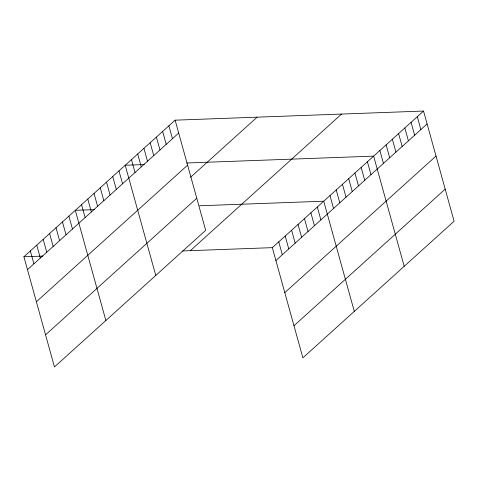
<?xml version="1.0" encoding="UTF-8"?>
<svg xmlns="http://www.w3.org/2000/svg" width="478" height="478" viewBox="0 0 478 478"><rect width="100%" height="100%" fill="white"/><g stroke="black" fill="none" stroke-linecap="round" stroke-linejoin="round"><path stroke-width="0.72" d="M175.121 120.175L205.677 230.348L54.456 366.943L23.9 256.764L175.121 120.175L423.544 111.057L454.1 221.236L302.879 357.825L272.323 247.652L423.544 111.057M27.473 269.652L178.694 133.063M36.376 301.755L187.597 165.167M190.567 177.266L257.104 117.17M45.553 334.833L196.775 198.245M190.346 250.657L341.567 114.069M275.896 260.54L427.117 123.945M284.798 292.644L436.026 156.049M293.976 325.721L445.197 189.127M144.248 164.552L125.218 165.251L155.774 275.424M186.701 162.992L373.641 156.133L404.197 266.312M94.345 209.627L75.315 210.326L105.871 320.499M199.529 205.767L323.737 201.208L354.294 311.381M23.9 256.764L42.93 256.071M182.602 250.944L272.323 247.652M417.306 116.692L420.879 129.58M411.068 122.326L414.641 135.214M404.83 127.961L408.403 140.849M398.592 133.595L402.165 146.483M392.354 139.229L395.927 152.118M386.116 144.864L389.69 157.752M379.879 150.498L383.452 163.386M367.403 161.767L370.976 174.655M361.165 167.402L364.738 180.29M354.927 173.036L358.5 185.924M348.689 178.67L352.262 191.559M342.451 184.305L346.024 197.193M336.213 189.939L339.786 202.827M329.975 195.574L333.548 208.462M317.314 207.016L320.887 219.904M310.885 212.818L314.458 225.706M304.456 218.625L308.035 231.513M298.033 224.427L301.606 237.315M291.604 230.235L295.177 243.123M285.181 236.042L288.754 248.924M278.752 241.844L282.325 254.732M168.883 125.81L172.456 138.698M162.645 131.444L166.219 144.332M156.408 137.078L159.981 149.967M150.17 142.713L153.743 155.601M143.932 148.347L147.505 161.235M137.694 153.982L141.267 166.87M131.456 159.616L135.029 172.504M118.98 170.885L122.553 183.773M112.742 176.519L116.315 189.407M106.504 182.154L110.077 195.042M100.266 187.788L103.84 200.676M94.029 193.423L97.602 206.311M87.791 199.057L91.364 211.945M81.553 204.692L85.126 217.58M68.886 216.128L72.465 229.016M62.463 221.935L66.036 234.823M56.034 227.743L59.607 240.625M49.61 233.545L53.183 246.433M43.181 239.353L46.754 252.241M36.752 245.154L40.325 258.042M30.329 250.962L33.902 263.85"/></g></svg>
